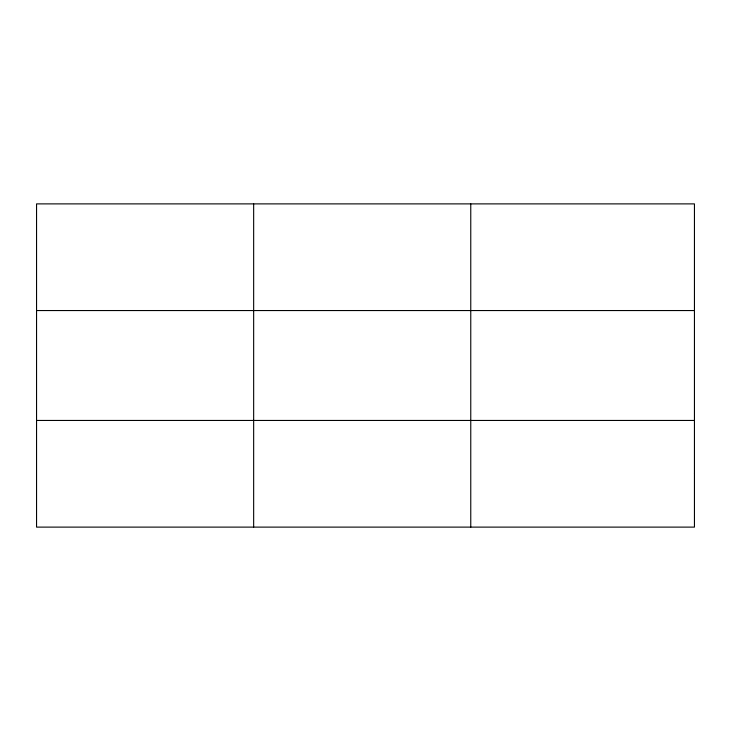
<?xml version="1.0" encoding="UTF-8"?>
<svg xmlns="http://www.w3.org/2000/svg" width="731" height="731" viewBox="0 0 731 731"><rect width="100%" height="100%" fill="white"/><g stroke="black" fill="none" stroke-linecap="round" stroke-linejoin="round"><path stroke-width="1.1" d="M253.657 527.115L253.657 203.885M470.764 527.115L470.764 203.885M36.55 310.547L694.45 310.547M36.55 420.453L694.45 420.453M694.45 473.779L694.45 527.115L36.55 527.115L36.55 203.885L694.45 203.885L694.45 473.779"/></g></svg>
